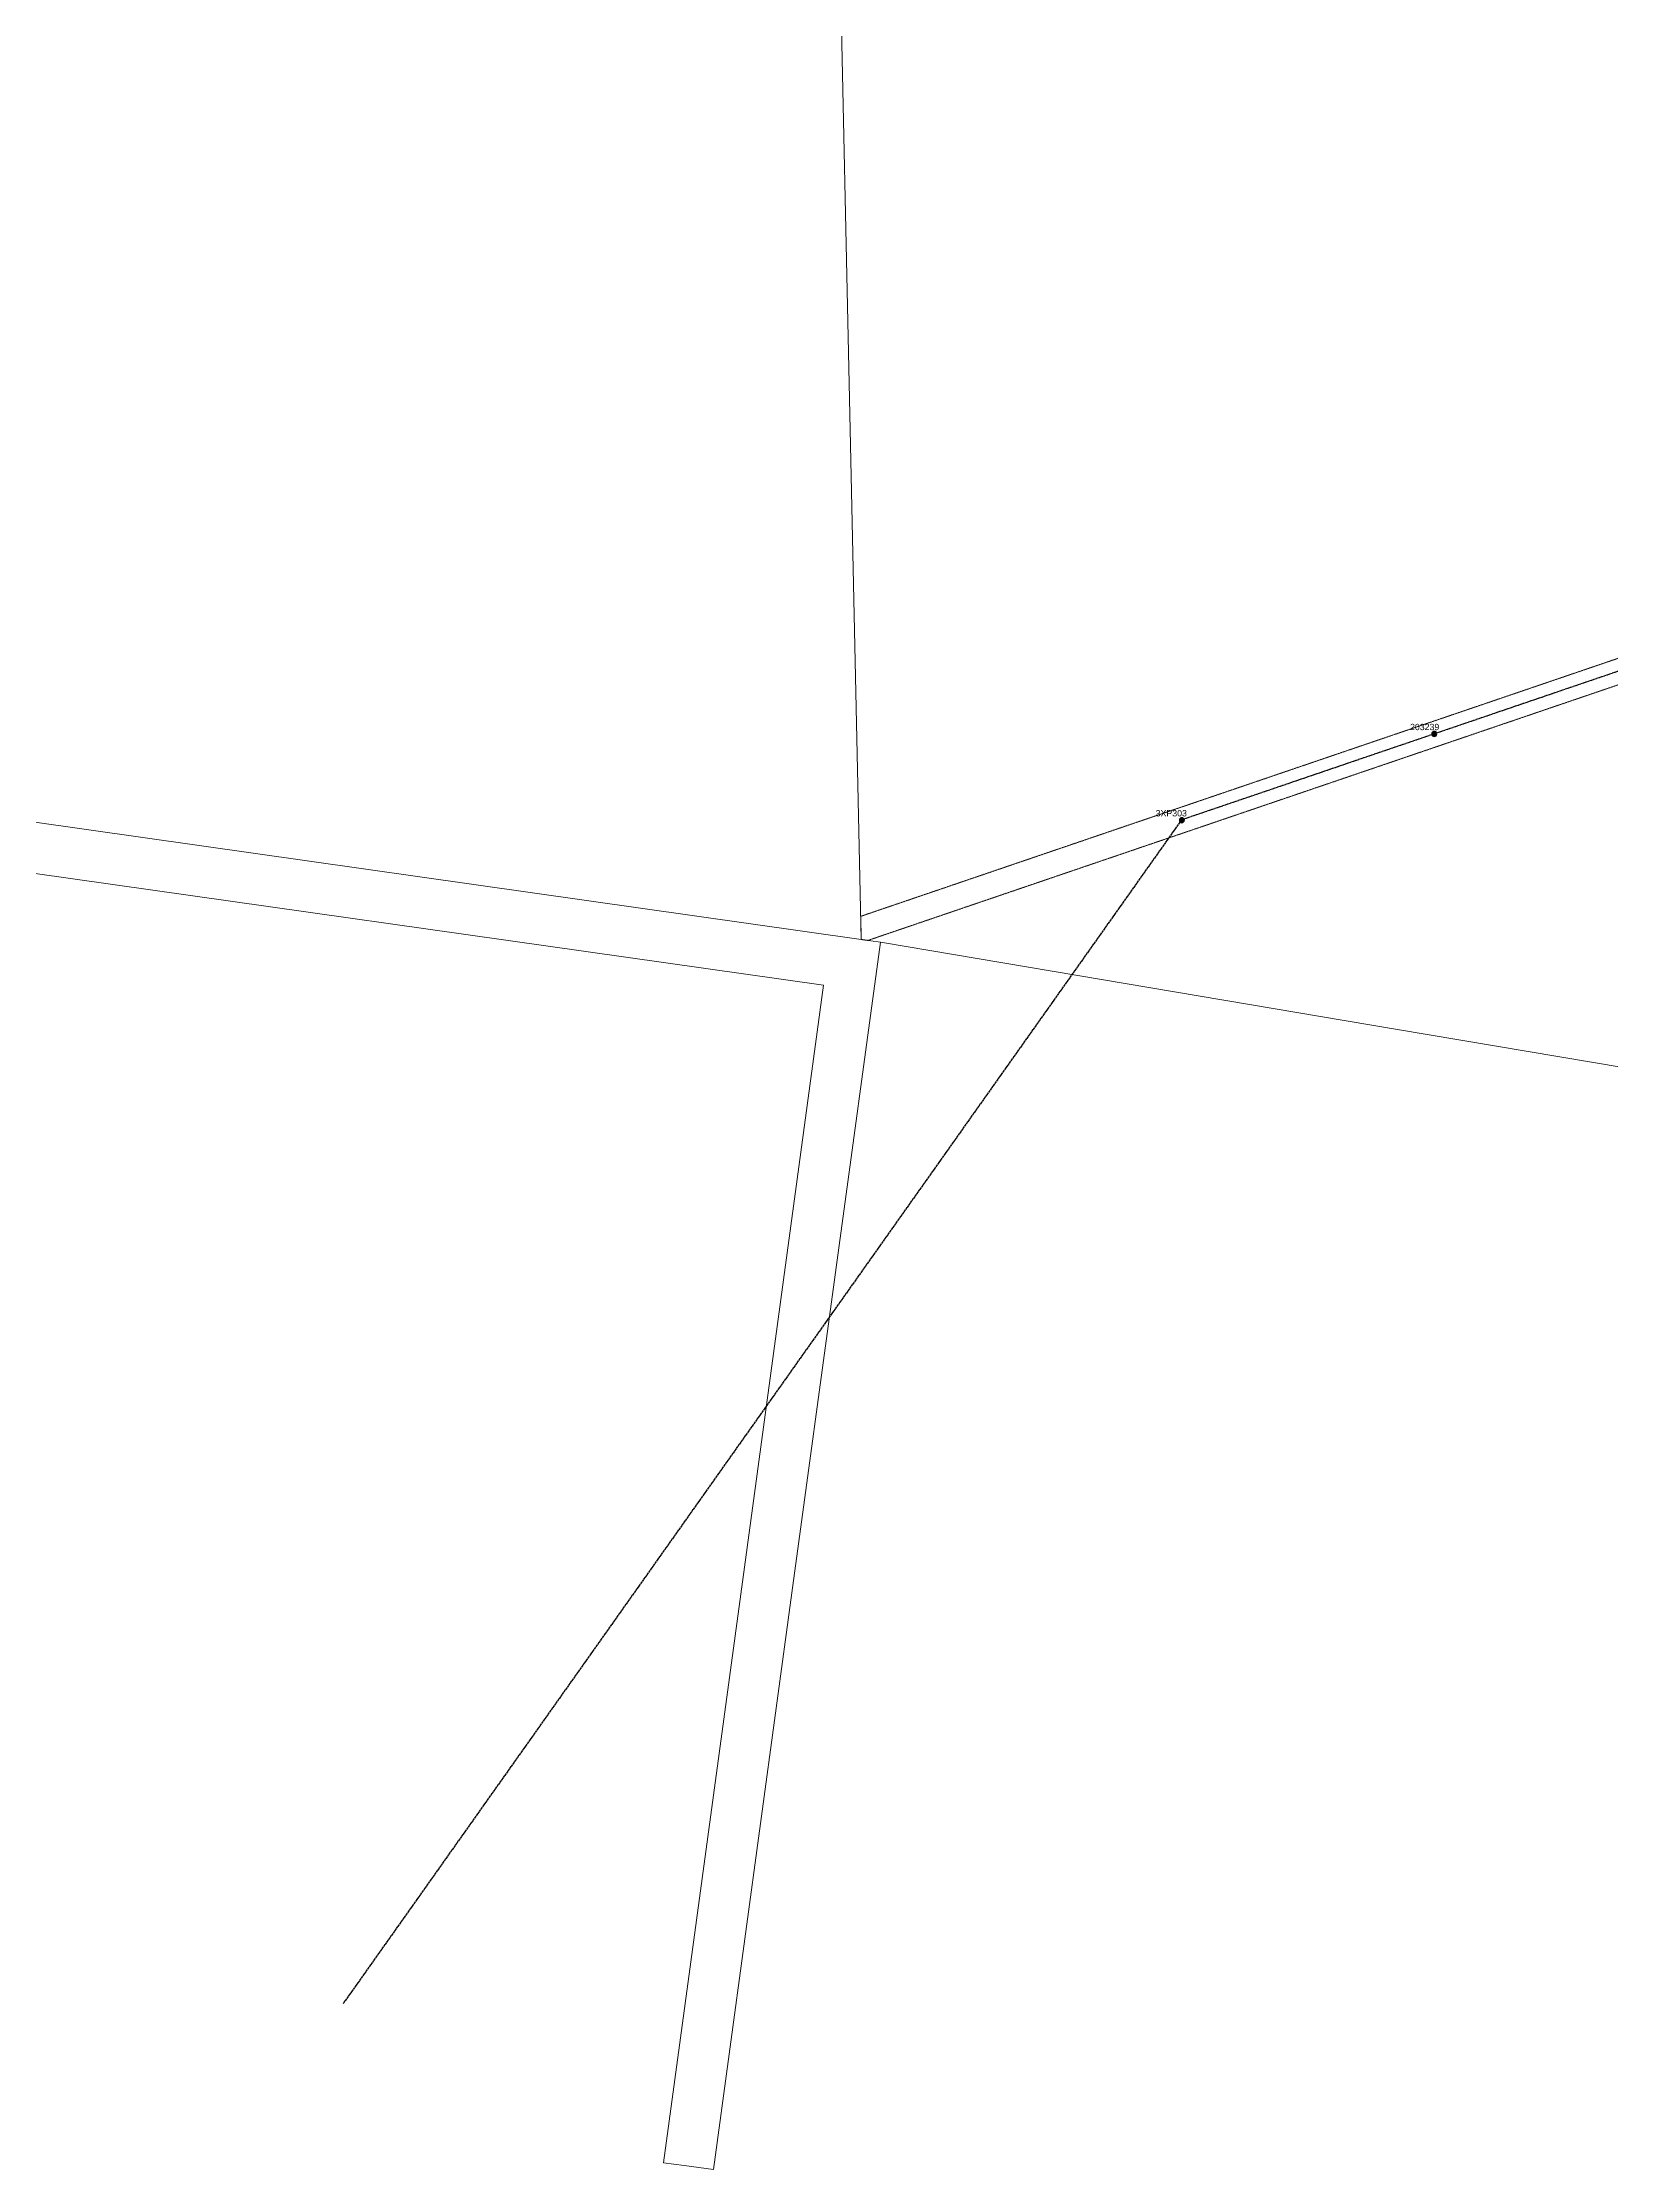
# Model space of a CAD drawing. Header units: metres. Extents: x 257896 to 264438, y 6185680 to 6189085.
# Drawn here: x 259912 to 260537, y 6186188 to 6187036 of the extents above; entities that cross this region are included whole.
import ezdxf
from ezdxf.enums import TextEntityAlignment as Align

# ---------------------------------------------------------------- set-up
doc = ezdxf.new("R2010")
doc.units = ezdxf.units.M
for name, pattern in [('Cable Exist OH', [1, 1, 0]), ('HIDDEN', [0.375, 0.25, -0.125]), ('HIDDEN2', [0.1875, 0.125, -0.0625])]:
    doc.linetypes.add(name, pattern=pattern)
doc.layers.get('0').update_dxf_attribs({"color": 6})
for name, color, linetype, lineweight in [('Cadastre Land Parcels_SP_EXT', 9, 'Continuous', 5), ('Cadastre Other Property_SP_EXT', 9, 'HIDDEN', 5), ('Cadastre Roads_SP_EXT', 9, 'Continuous', 5)]:
    doc.layers.add(name, color=color, linetype=linetype, lineweight=lineweight)
doc.layers.add('Mains_HV_EXT', color=7, linetype='Continuous')
doc.layers.add('SupportsOH_SP_TR_HV_LV_SL_EXT', color=7, linetype='Continuous')
doc.layers.get('0').freeze()
doc.styles.add('POLE_LABEL', font='arial.ttf')
doc.styles.get("Standard").update_dxf_attribs({"font": 'arial.ttf'})

# ---------------------------------------------------------------- blocks, each defined once
blk = doc.blocks.new('POLE_EXT')
blk.add_hatch(color=256).paths.add_polyline_path([(-1, 0, 1), (1, 0, 1)])
blk.add_lwpolyline([(-1, 0, 1), (1, 0, 1)], format="xyb", close=True)
for tag, height, flags, p in [('pNumber', 2.5, 8, (-17.84, 2.07)), ('OWNED_BY', 0.2, 9, (1.35, -0.4)), ('SPECIAL_USE', 0.2, 9, (1.35, -0.8)), ('STATE', 0.2, 9, (1.35, -1)), ('cLV', 0.2, 9, (1.35, -1.4)), ('hDepth', 0.2, 9, (1.35, -1.6)), ('hDia', 0.2, 9, (1.35, -1.8)), ('cHV', 0.2, 9, (1.35, -2)), ('cLinedev', 0.2, 9, (1.35, -3.4)), ('pExisting', 0.2, 9, (1.35, -3.8)), ('pFooting', 0.2, 9, (1.35, -4.4)), ('pNew', 0.2, 9, (1.35, -4.6)), ('pRelocate', 0.2, 9, (1.35, -5)), ('pRemove', 0.2, 9, (1.35, -5.2)), ('pReplace', 0.2, 9, (1.35, -5.4)), ('pStay', 0.2, 9, (1.35, -5.6)), ('pType', 0.2, 9, (1.35, -5.8)), ('cspan', 0.2, 9, (1.35, -6)), ('STREETNAME', 0.2, 9, (1.35, -6.2)), ('SUBURB', 0.2, 9, (1.35, -6.4)), ('OPERATED_BY', 0.2, 9, (1.36, -7.01)), ('PARENT', 0.2, 9, (1.35, -0.6)), ('USAGE', 0.2, 9, (1.35, -1.2)), ('LBRACKET', 0.2, 9, (1.35, -2.2)), ('LExisting', 0.2, 9, (1.35, -2.4)), ('LANTNUMBER', 0.2, 9, (1.35, -2.6)), ('LOther', 0.2, 9, (1.35, -2.8)), ('LRemove', 0.2, 9, (1.35, -3)), ('LEGEND', 0.2, 9, (1.35, -3.2)), ('LOCATION', 0.2, 9, (1.35, -3.6)), ('PFNUMBER', 0.2, 9, (1.35, -4)), ('NEWPFNUMBER', 0.2, 9, (1.35, -4.2)), ('NOTES', 0.2, 9, (1.35, -6.6)), ('MAINTAINED_BY', 0.2, 9, (1.36, -6.81))]:
    blk.add_attdef(tag, text='', height=height, dxfattribs=dict(flags=flags)).set_placement(p, align=Align.MIDDLE_LEFT)
at = {"style": 'POLE_LABEL'}
for tag, height, flags, p in [('STRUCTURE_PLANT_NUMBER', 0.2, 9, (1.35, 0.03)), ('ASSET_NUM', 2.5, 8, (2, 2)), ('STREET_CODE', 0.2, 9, (1.35, -0.2))]:
    blk.add_attdef(tag, text='', height=height, dxfattribs=dict(at, flags=flags)).set_placement(p, align=Align.MIDDLE_LEFT)
at = {"flags": 1}
blk.add_attdef('Z', (1.35, -7.33), '', height=0.2, dxfattribs=at)

msp = doc.modelspace()

# ---------------------------------------------------------------- linework, layer by layer
at = {"layer": 'Cadastre Land Parcels_SP_EXT', "linetype": 'Continuous'}
for points in [[(260213.83, 6187807.24), (260123.44, 6187863.18), (260054.51, 6187893.15), (260015.56, 6187902.14), (259891.93, 6187912.93), (259864.12, 6187914.1), (259862.36, 6187768.54), (259715.77, 6187774.52), (259711.4, 6187580.38), (259736.01, 6187578.46), (259806.98, 6187501.59), (259838.45, 6186734.94), (259864.18, 6186731.29), (260238.24, 6186678.21), (260220.77, 6187484.51), (260217.27, 6187647.17), (260213.83, 6187807.24)], [(260683.58, 6187428.16), (260660.82, 6187451), (260596.43, 6187537.14), (260571.5, 6187562.59), (260523.78, 6187608.09), (260471.06, 6187648.03), (260380.77, 6187703.98), (260377.24, 6187706.16), (260282.57, 6187607.56), (260217.27, 6187647.17), (260220.77, 6187484.51), (260238.24, 6186678.21), (260245.9, 6186677.18), (260450.97, 6186642.51), (260659.82, 6186607.26), (260959, 6186556.79), (260965.55, 6186555.85), (260992.78, 6186770.33), (261037.29, 6187121.35), (260835.32, 6187146.35), (260637.04, 6187210.07), (260683.58, 6187428.16)]]:
    msp.add_lwpolyline(points, close=True, dxfattribs=at)
at = {"layer": 'Cadastre Other Property_SP_EXT', "linetype": 'HIDDEN2'}
msp.add_lwpolyline([(260240.91, 6186677.86), (261014.49, 6186941.49), (261015.89, 6186952.54), (261013.3, 6186951.66), (260938.24, 6187085.17), (260822.03, 6187161.07), (260816.56, 6187152.69), (260930.72, 6187078.13), (261003.67, 6186948.38), (260238.04, 6186687.45), (260238.24, 6186678.22), (260240.91, 6186677.86)], close=True, dxfattribs=at)
at = {"layer": 'Cadastre Roads_SP_EXT', "linetype": 'Continuous'}
msp.add_lwpolyline([(260210.65, 6186417.98), (260245.9, 6186677.18), (260238.24, 6186678.21), (259864.18, 6186731.29), (259838.45, 6186734.94), (259811.68, 6186738.69), (259808.79, 6186718.86), (259861.41, 6186711.33), (260223.26, 6186660.06), (260190.28, 6186417.45), (260159.48, 6186190.88), (260167.73, 6186189.81), (260179.41, 6186188.29), (260210.65, 6186417.98)], close=True, dxfattribs=at)
at = {"layer": 'Mains_HV_EXT', "linetype": 'Cable Exist OH'}
msp.add_lwpolyline([(261010.97, 6186945.58), (260365.73, 6186725.83), (260031.91, 6186254.32)], dxfattribs=at)

# ---------------------------------------------------------------- block references
at = {"layer": 'SupportsOH_SP_TR_HV_LV_SL_EXT'}
ref = msp.add_blockref('POLE_EXT', (260466.4, 6186760.12), dxfattribs=at)
ref.add_attrib('ASSET_NUM', '203239', dxfattribs={"layer": '0', "height": 2.5, "style": 'POLE_LABEL'}).set_placement((260468.4, 6186760.87), align=Align.BOTTOM_RIGHT)
ref = msp.add_blockref('POLE_EXT', (260365.91, 6186725.75), dxfattribs=at)
ref.add_attrib('ASSET_NUM', '3XP303', dxfattribs={"layer": '0', "height": 2.5, "style": 'POLE_LABEL'}).set_placement((260367.91, 6186726.5), align=Align.BOTTOM_RIGHT)

doc.saveas('drawing.dxf')
